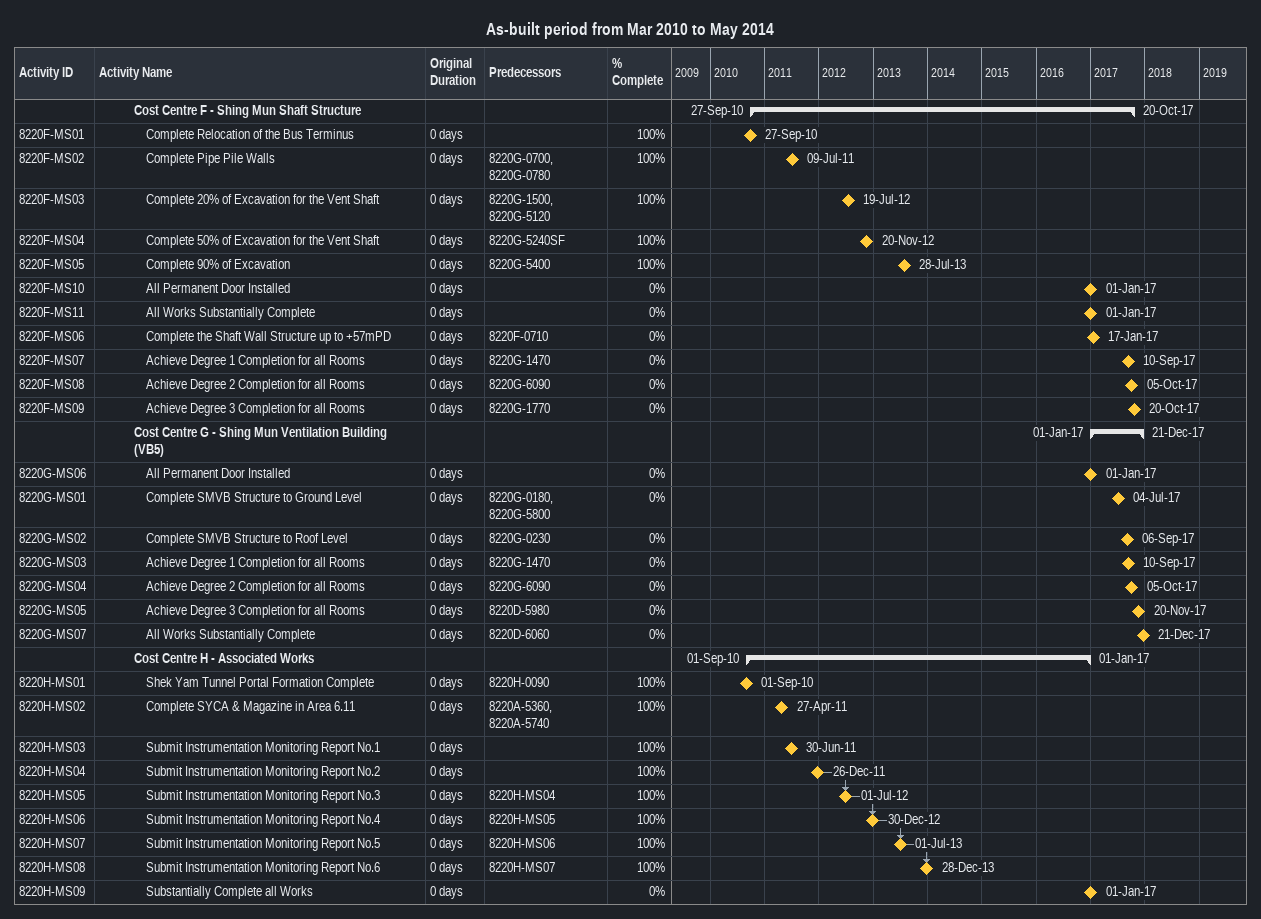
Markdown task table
As-built period from Mar 2010 to May 2014

| ID | Level | Task | Original duration | Start | Finish | Predecessors | % complete |
|---|---|---|---|---|---|---|---|
|  | 4 | **Cost Centre F - Shing Mun Shaft Structure** |  | 2010-09-27 | 2017-10-20 |  |  |
| 8220F-MS01 | 5 | Complete Relocation of the Bus Terminus | 0d | 2010-09-27 | 2010-09-27 |  | 100 |
| 8220F-MS02 | 5 | Complete Pipe Pile Walls | 0d | 2011-07-09 | 2011-07-09 | 8220G-0700, 8220G-0780 | 100 |
| 8220F-MS03 | 5 | Complete 20% of Excavation for the Vent Shaft | 0d | 2012-07-19 | 2012-07-19 | 8220G-1500, 8220G-5120 | 100 |
| 8220F-MS04 | 5 | Complete 50% of Excavation for the Vent Shaft | 0d | 2012-11-20 | 2012-11-20 | 8220G-5240SF | 100 |
| 8220F-MS05 | 5 | Complete 90% of Excavation | 0d | 2013-07-28 | 2013-07-28 | 8220G-5400 | 100 |
| 8220F-MS10 | 5 | All Permanent Door Installed | 0d | 2017-01-01 | 2017-01-01 |  | 0 |
| 8220F-MS11 | 5 | All Works Substantially Complete | 0d | 2017-01-01 | 2017-01-01 |  | 0 |
| 8220F-MS06 | 5 | Complete the Shaft Wall Structure up to +57mPD | 0d | 2017-01-17 | 2017-01-17 | 8220F-0710 | 0 |
| 8220F-MS07 | 5 | Achieve Degree 1 Completion for all Rooms | 0d | 2017-09-10 | 2017-09-10 | 8220G-1470 | 0 |
| 8220F-MS08 | 5 | Achieve Degree 2 Completion for all Rooms | 0d | 2017-10-05 | 2017-10-05 | 8220G-6090 | 0 |
| 8220F-MS09 | 5 | Achieve Degree 3 Completion for all Rooms | 0d | 2017-10-20 | 2017-10-20 | 8220G-1770 | 0 |
|  | 4 | **Cost Centre G - Shing Mun Ventilation Building (VB5)** |  | 2017-01-01 | 2017-12-21 |  |  |
| 8220G-MS06 | 5 | All Permanent Door Installed | 0d | 2017-01-01 | 2017-01-01 |  | 0 |
| 8220G-MS01 | 5 | Complete SMVB Structure to Ground Level | 0d | 2017-07-04 | 2017-07-04 | 8220G-0180, 8220G-5800 | 0 |
| 8220G-MS02 | 5 | Complete SMVB Structure to Roof Level | 0d | 2017-09-06 | 2017-09-06 | 8220G-0230 | 0 |
| 8220G-MS03 | 5 | Achieve Degree 1 Completion for all Rooms | 0d | 2017-09-10 | 2017-09-10 | 8220G-1470 | 0 |
| 8220G-MS04 | 5 | Achieve Degree 2 Completion for all Rooms | 0d | 2017-10-05 | 2017-10-05 | 8220G-6090 | 0 |
| 8220G-MS05 | 5 | Achieve Degree 3 Completion for all Rooms | 0d | 2017-11-20 | 2017-11-20 | 8220D-5980 | 0 |
| 8220G-MS07 | 5 | All Works Substantially Complete | 0d | 2017-12-21 | 2017-12-21 | 8220D-6060 | 0 |
|  | 4 | **Cost Centre H - Associated Works** |  | 2010-09-01 | 2017-01-01 |  |  |
| 8220H-MS01 | 5 | Shek Yam Tunnel Portal Formation Complete | 0d | 2010-09-01 | 2010-09-01 | 8220H-0090 | 100 |
| 8220H-MS02 | 5 | Complete SYCA & Magazine in Area 6.11 | 0d | 2011-04-27 | 2011-04-27 | 8220A-5360, 8220A-5740 | 100 |
| 8220H-MS03 | 5 | Submit Instrumentation Monitoring Report No.1 | 0d | 2011-06-30 | 2011-06-30 |  | 100 |
| 8220H-MS04 | 5 | Submit Instrumentation Monitoring Report No.2 | 0d | 2011-12-26 | 2011-12-26 |  | 100 |
| 8220H-MS05 | 5 | Submit Instrumentation Monitoring Report No.3 | 0d | 2012-07-01 | 2012-07-01 | 8220H-MS04 | 100 |
| 8220H-MS06 | 5 | Submit Instrumentation Monitoring Report No.4 | 0d | 2012-12-30 | 2012-12-30 | 8220H-MS05 | 100 |
| 8220H-MS07 | 5 | Submit Instrumentation Monitoring Report No.5 | 0d | 2013-07-01 | 2013-07-01 | 8220H-MS06 | 100 |
| 8220H-MS08 | 5 | Submit Instrumentation Monitoring Report No.6 | 0d | 2013-12-28 | 2013-12-28 | 8220H-MS07 | 100 |
| 8220H-MS09 | 5 | Substantially Complete all Works | 0d | 2017-01-01 | 2017-01-01 |  | 0 |
